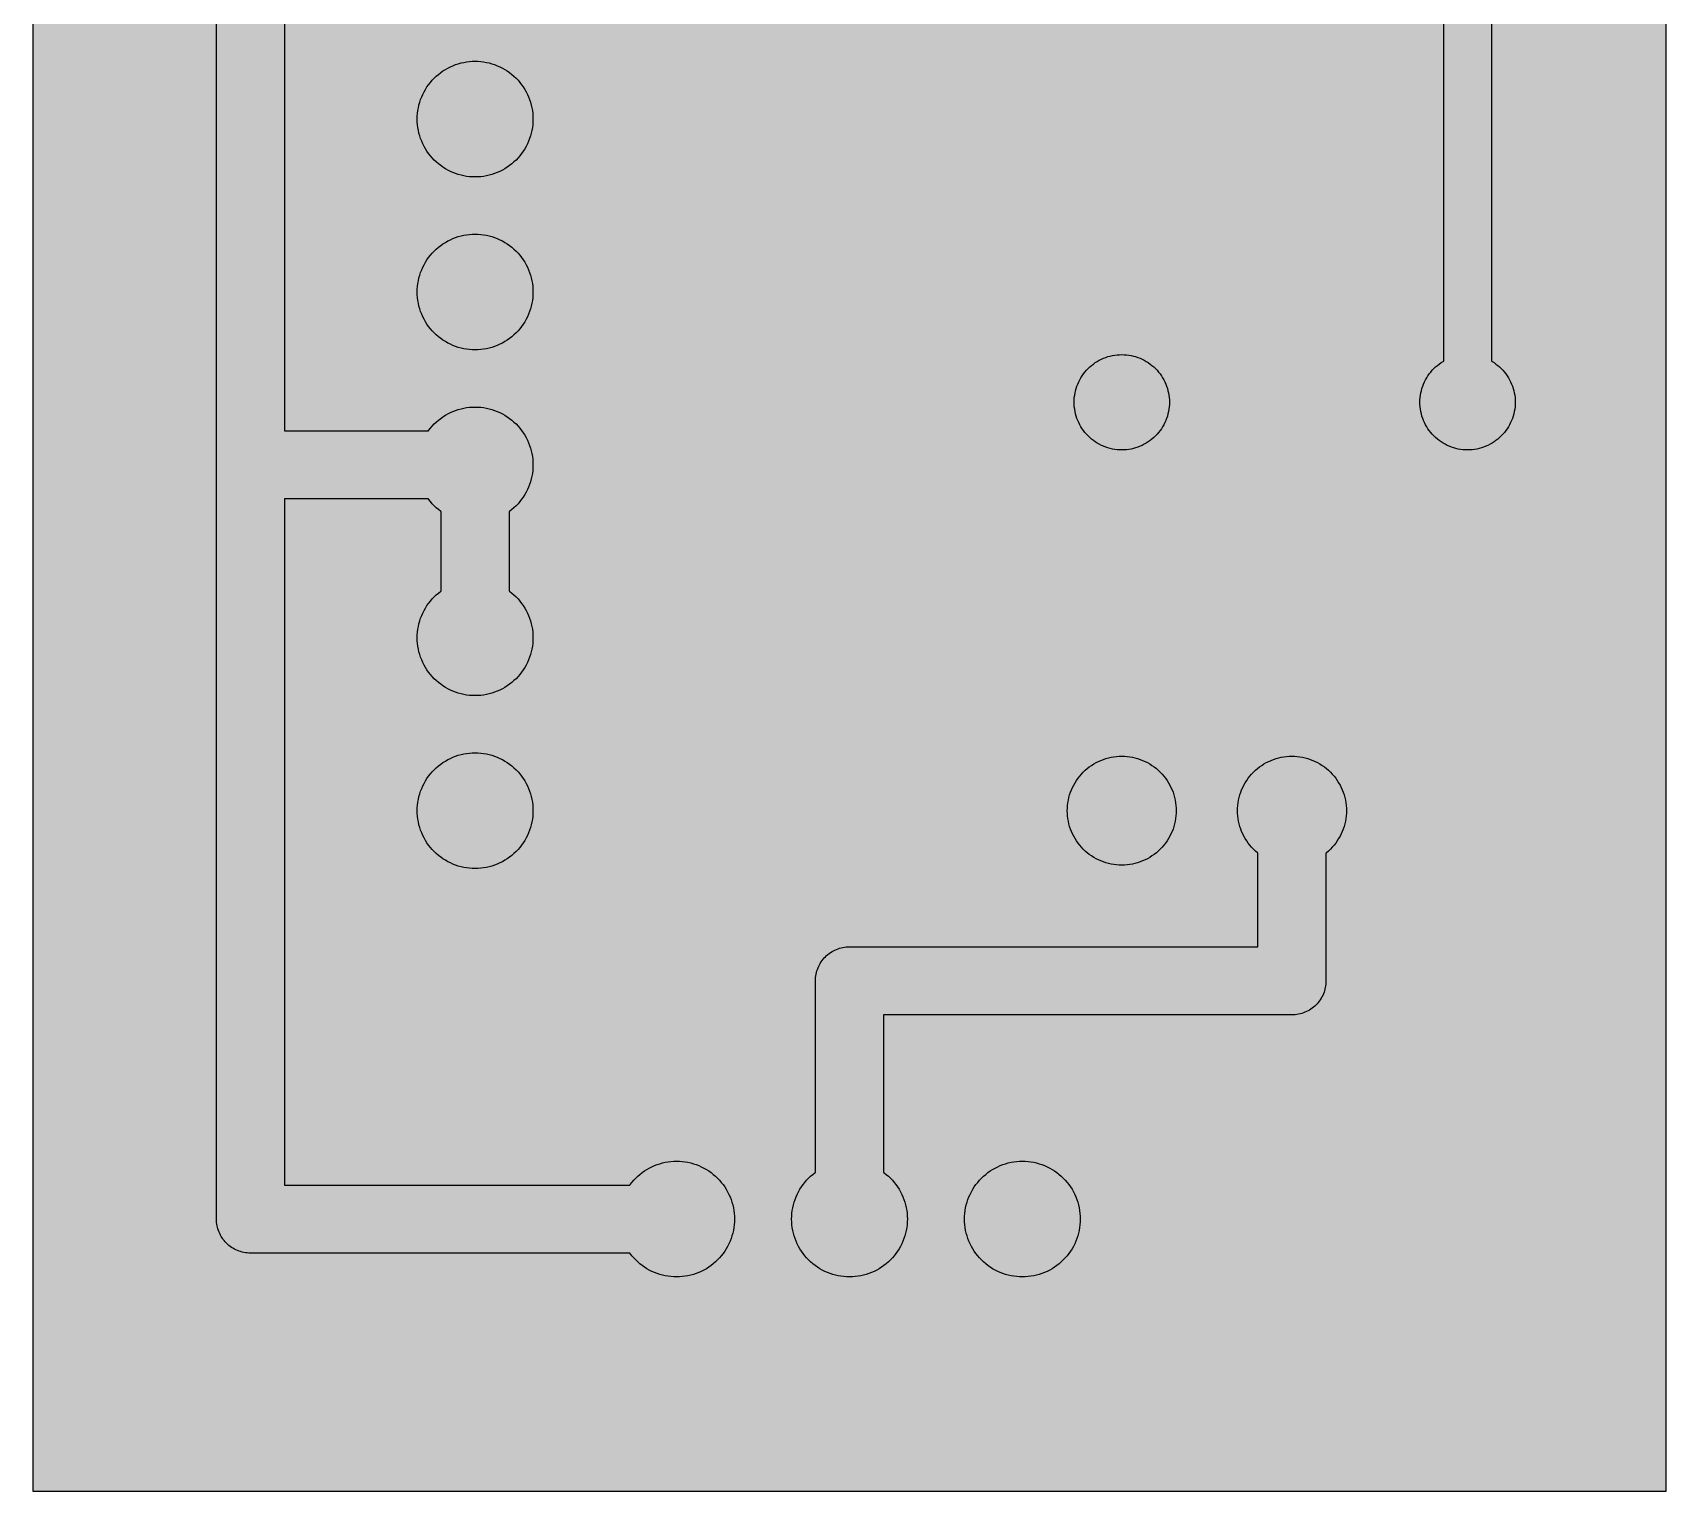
# Model space of a CAD drawing. Header units: millimetres. Extents: x 0 to 24, y 0 to 48.
# Drawn here: x 0 to 24, y 0 to 21.43 of the extents above; entities that cross this region are included whole.
import ezdxf

# ---------------------------------------------------------------- set-up
doc = ezdxf.new("R2010")
doc.units = ezdxf.units.MM
for name, color, linetype, true_color in [('BORDA_PLACA', 3, 'Continuous', 0x00ff00), ('COBRE_A_REMOVER_PRETO', 7, 'Continuous', 0x000000), ('TRILHAS_PRESERVADAS_BRANCO', 7, 'Continuous', 0xffffff)]:
    doc.layers.add(name, color=color, linetype=linetype, true_color=true_color)

msp = doc.modelspace()

# ---------------------------------------------------------------- hatches: boundary and pattern name
at = {"layer": 'COBRE_A_REMOVER_PRETO', "true_color": 0x000000}
h = msp.add_hatch(color=7, dxfattribs=at)
h.dxf.hatch_style = 1
h.paths.add_polyline_path([(0, 0), (0, 48), (24, 48), (24, 0), (0, 0)])
h.paths.add_polyline_path([(3.102, 3.51), (3.2, 3.5), (8.773, 3.5), (8.83, 3.429), (8.921, 3.343), (9.023, 3.271), (9.097, 3.232), (9.213, 3.187), (9.294, 3.166), (9.418, 3.151), (9.502, 3.151), (9.626, 3.166), (9.785, 3.215), (9.932, 3.293), (10.061, 3.399), (10.143, 3.494), (10.228, 3.637), (10.285, 3.793), (10.306, 3.917), (10.306, 4.083), (10.273, 4.247), (10.21, 4.401), (10.117, 4.539), (9.999, 4.657), (9.861, 4.75), (9.707, 4.813), (9.543, 4.846), (9.418, 4.849), (9.294, 4.834), (9.213, 4.813), (9.097, 4.768), (8.988, 4.707), (8.921, 4.657), (8.83, 4.571), (8.773, 4.5), (3.7, 4.5), (3.7, 14.58), (5.813, 14.58), (5.899, 14.479), (6, 14.393), (6, 13.227), (5.929, 13.17), (5.843, 13.079), (5.771, 12.977), (5.732, 12.903), (5.687, 12.787), (5.666, 12.706), (5.651, 12.582), (5.651, 12.498), (5.666, 12.374), (5.687, 12.293), (5.732, 12.177), (5.793, 12.068), (5.87, 11.969), (5.929, 11.91), (5.994, 11.857), (6.099, 11.79), (6.214, 11.74), (6.293, 11.715), (6.417, 11.694), (6.542, 11.691), (6.666, 11.706), (6.747, 11.727), (6.863, 11.772), (6.937, 11.811), (7.006, 11.857), (7.101, 11.939), (7.183, 12.034), (7.25, 12.139), (7.285, 12.215), (7.325, 12.333), (7.341, 12.415), (7.35, 12.54), (7.341, 12.665), (7.325, 12.747), (7.285, 12.865), (7.25, 12.941), (7.207, 13.012), (7.13, 13.111), (7, 13.227), (7, 14.393), (7.13, 14.509), (7.207, 14.608), (7.25, 14.679), (7.285, 14.755), (7.325, 14.873), (7.341, 14.955), (7.35, 15.08), (7.334, 15.246), (7.313, 15.327), (7.268, 15.443), (7.207, 15.552), (7.157, 15.619), (7.039, 15.737), (6.937, 15.809), (6.786, 15.88), (6.625, 15.921), (6.458, 15.929), (6.293, 15.905), (6.214, 15.88), (6.099, 15.83), (5.994, 15.763), (5.929, 15.71), (5.813, 15.58), (3.7, 15.58), (3.7, 39.793), (6.732, 42.825), (7.85, 42.825), (7.85, 44.775), (6.15, 44.775), (6.15, 43.657), (2.846, 40.354), (2.784, 40.278), (2.748, 40.214), (2.715, 40.121), (2.702, 40.049), (2.7, 4), (2.705, 3.927), (2.729, 3.832), (2.771, 3.743), (2.813, 3.683), (2.864, 3.63), (2.943, 3.571), (3.032, 3.529), (3.102, 3.51)], flags=0)
h.paths.add_polyline_path([(7.325, 9.793), (7.349, 9.958), (7.341, 10.125), (7.3, 10.286), (7.229, 10.437), (7.13, 10.571), (7.006, 10.683), (6.863, 10.768), (6.707, 10.825), (6.542, 10.849), (6.375, 10.841), (6.214, 10.8), (6.063, 10.729), (5.929, 10.63), (5.817, 10.506), (5.732, 10.363), (5.675, 10.207), (5.651, 10.042), (5.659, 9.875), (5.7, 9.714), (5.771, 9.563), (5.87, 9.429), (5.994, 9.317), (6.137, 9.232), (6.293, 9.175), (6.458, 9.151), (6.625, 9.159), (6.786, 9.2), (6.937, 9.271), (7.071, 9.37), (7.183, 9.494), (7.268, 9.637), (7.325, 9.793)], flags=0)
h.paths.add_polyline_path([(7.325, 17.413), (7.349, 17.578), (7.341, 17.745), (7.3, 17.906), (7.229, 18.057), (7.13, 18.191), (7.006, 18.303), (6.863, 18.388), (6.707, 18.445), (6.542, 18.469), (6.375, 18.461), (6.214, 18.42), (6.063, 18.349), (5.929, 18.25), (5.817, 18.126), (5.732, 17.983), (5.675, 17.827), (5.651, 17.662), (5.659, 17.495), (5.7, 17.334), (5.771, 17.183), (5.87, 17.049), (5.994, 16.937), (6.137, 16.852), (6.293, 16.795), (6.458, 16.771), (6.625, 16.779), (6.786, 16.82), (6.937, 16.891), (7.071, 16.99), (7.183, 17.114), (7.268, 17.257), (7.325, 17.413)], flags=0)
h.paths.add_polyline_path([(7.325, 19.953), (7.349, 20.118), (7.341, 20.285), (7.3, 20.446), (7.229, 20.597), (7.13, 20.731), (7.006, 20.843), (6.863, 20.928), (6.707, 20.985), (6.542, 21.009), (6.375, 21.001), (6.214, 20.96), (6.063, 20.889), (5.929, 20.79), (5.817, 20.666), (5.732, 20.523), (5.675, 20.367), (5.651, 20.202), (5.659, 20.035), (5.7, 19.874), (5.771, 19.723), (5.87, 19.589), (5.994, 19.477), (6.137, 19.392), (6.293, 19.335), (6.458, 19.311), (6.625, 19.319), (6.786, 19.36), (6.937, 19.431), (7.071, 19.53), (7.183, 19.654), (7.268, 19.797), (7.325, 19.953)], flags=0)
h.paths.add_polyline_path([(7.071, 22.07), (7.187, 22.2), (9.5, 22.2), (9.598, 22.21), (9.668, 22.229), (9.736, 22.259), (9.798, 22.298), (9.87, 22.364), (9.916, 22.422), (9.952, 22.486), (9.978, 22.555), (9.995, 22.627), (10, 22.7), (10, 42.825), (10.35, 42.825), (10.35, 44.775), (8.65, 44.775), (8.65, 42.825), (9, 42.825), (9, 23.2), (7.187, 23.2), (7.071, 23.33), (6.972, 23.407), (6.901, 23.45), (6.747, 23.513), (6.625, 23.541), (6.542, 23.549), (6.375, 23.541), (6.214, 23.5), (6.063, 23.429), (5.929, 23.33), (5.817, 23.206), (5.732, 23.063), (5.675, 22.907), (5.651, 22.742), (5.659, 22.575), (5.7, 22.414), (5.771, 22.263), (5.87, 22.129), (5.994, 22.017), (6.137, 21.932), (6.293, 21.875), (6.458, 21.851), (6.625, 21.859), (6.786, 21.9), (6.937, 21.971), (7.071, 22.07)], flags=0)
h.paths.add_polyline_path([(7.325, 25.033), (7.349, 25.198), (7.341, 25.365), (7.3, 25.526), (7.229, 25.677), (7.13, 25.811), (7.006, 25.923), (6.863, 26.008), (6.707, 26.065), (6.542, 26.089), (6.375, 26.081), (6.214, 26.04), (6.063, 25.969), (5.929, 25.87), (5.817, 25.746), (5.732, 25.603), (5.675, 25.447), (5.651, 25.282), (5.659, 25.115), (5.7, 24.954), (5.771, 24.803), (5.87, 24.669), (5.994, 24.557), (6.137, 24.472), (6.293, 24.415), (6.458, 24.391), (6.625, 24.399), (6.786, 24.44), (6.937, 24.511), (7.071, 24.61), (7.183, 24.734), (7.268, 24.877), (7.325, 25.033)], flags=0)
h.paths.add_polyline_path([(7.325, 27.573), (7.349, 27.738), (7.341, 27.905), (7.3, 28.066), (7.229, 28.217), (7.13, 28.351), (7.006, 28.463), (6.863, 28.548), (6.707, 28.605), (6.542, 28.629), (6.375, 28.621), (6.214, 28.58), (6.063, 28.509), (5.929, 28.41), (5.817, 28.286), (5.732, 28.143), (5.675, 27.987), (5.651, 27.822), (5.659, 27.655), (5.7, 27.494), (5.771, 27.343), (5.87, 27.209), (5.994, 27.097), (6.137, 27.012), (6.293, 26.955), (6.458, 26.931), (6.625, 26.939), (6.786, 26.98), (6.937, 27.051), (7.071, 27.15), (7.183, 27.274), (7.268, 27.417), (7.325, 27.573)], flags=0)
h.paths.add_polyline_path([(12.825, 3.793), (12.846, 3.917), (12.849, 4.042), (12.834, 4.166), (12.8, 4.286), (12.75, 4.401), (12.683, 4.506), (12.601, 4.601), (12.5, 4.687), (12.5, 7), (18.5, 7), (18.621, 7.015), (18.736, 7.059), (18.836, 7.13), (18.916, 7.222), (18.971, 7.332), (18.998, 7.451), (19, 9.376), (19.118, 9.492), (19.206, 9.623), (19.266, 9.768), (19.296, 9.922), (19.3, 10), (19.291, 10.117), (19.253, 10.27), (19.223, 10.342), (19.165, 10.444), (19.118, 10.508), (19.037, 10.593), (18.944, 10.665), (18.877, 10.706), (18.77, 10.753), (18.694, 10.776), (18.617, 10.791), (18.5, 10.8), (18.344, 10.785), (18.23, 10.753), (18.158, 10.723), (18.089, 10.686), (17.992, 10.618), (17.934, 10.566), (17.857, 10.477), (17.814, 10.411), (17.761, 10.306), (17.724, 10.194), (17.704, 10.078), (17.704, 9.922), (17.724, 9.806), (17.777, 9.658), (17.835, 9.556), (17.907, 9.463), (18, 9.376), (18, 8), (11.975, 7.999), (11.879, 7.985), (11.786, 7.952), (11.702, 7.902), (11.63, 7.836), (11.571, 7.757), (11.538, 7.691), (11.51, 7.598), (11.501, 7.525), (11.5, 4.687), (11.399, 4.601), (11.317, 4.506), (11.25, 4.401), (11.2, 4.286), (11.166, 4.166), (11.151, 4.042), (11.159, 3.875), (11.187, 3.753), (11.232, 3.637), (11.317, 3.494), (11.399, 3.399), (11.494, 3.317), (11.599, 3.25), (11.753, 3.187), (11.917, 3.154), (12.042, 3.151), (12.166, 3.166), (12.325, 3.215), (12.437, 3.271), (12.539, 3.343), (12.63, 3.429), (12.729, 3.563), (12.785, 3.675), (12.825, 3.793)], flags=0)
h.paths.add_polyline_path([(15.365, 3.793), (15.389, 3.958), (15.381, 4.125), (15.34, 4.286), (15.269, 4.437), (15.17, 4.571), (15.046, 4.683), (14.903, 4.768), (14.747, 4.825), (14.582, 4.849), (14.415, 4.841), (14.254, 4.8), (14.103, 4.729), (13.969, 4.63), (13.857, 4.506), (13.772, 4.363), (13.715, 4.207), (13.691, 4.042), (13.699, 3.875), (13.74, 3.714), (13.811, 3.563), (13.91, 3.429), (14.034, 3.317), (14.177, 3.232), (14.333, 3.175), (14.498, 3.151), (14.665, 3.159), (14.826, 3.2), (14.977, 3.271), (15.111, 3.37), (15.223, 3.494), (15.308, 3.637), (15.365, 3.793)], flags=0)
h.paths.add_polyline_path([(16.776, 9.806), (16.799, 9.961), (16.791, 10.117), (16.753, 10.27), (16.686, 10.411), (16.593, 10.537), (16.477, 10.643), (16.342, 10.723), (16.194, 10.776), (16.039, 10.799), (15.883, 10.791), (15.73, 10.753), (15.589, 10.686), (15.463, 10.593), (15.357, 10.477), (15.277, 10.342), (15.224, 10.194), (15.201, 10.039), (15.209, 9.883), (15.247, 9.73), (15.314, 9.589), (15.407, 9.463), (15.523, 9.357), (15.658, 9.277), (15.806, 9.224), (15.961, 9.201), (16.117, 9.209), (16.27, 9.247), (16.411, 9.314), (16.537, 9.407), (16.643, 9.523), (16.723, 9.658), (16.776, 9.806)], flags=0)
h.paths.add_polyline_path([(16.679, 15.83), (16.699, 15.966), (16.692, 16.103), (16.659, 16.236), (16.6, 16.36), (16.519, 16.47), (16.417, 16.562), (16.299, 16.633), (16.17, 16.679), (16.034, 16.699), (15.897, 16.692), (15.764, 16.659), (15.64, 16.6), (15.53, 16.519), (15.438, 16.417), (15.367, 16.299), (15.321, 16.17), (15.301, 16.034), (15.308, 15.897), (15.341, 15.764), (15.4, 15.64), (15.481, 15.53), (15.583, 15.438), (15.701, 15.367), (15.83, 15.321), (15.966, 15.301), (16.103, 15.308), (16.236, 15.341), (16.36, 15.4), (16.47, 15.481), (16.562, 15.583), (16.633, 15.701), (16.679, 15.83)], flags=0)
h.paths.add_polyline_path([(21.759, 15.83), (21.779, 15.966), (21.777, 16.069), (21.759, 16.17), (21.727, 16.268), (21.68, 16.36), (21.599, 16.47), (21.524, 16.541), (21.43, 16.606), (21.43, 24.92), (21.423, 24.988), (21.41, 25.038), (21.371, 25.114), (21.327, 25.167), (12.35, 34.145), (12.35, 42.825), (12.85, 42.825), (12.85, 44.775), (11.15, 44.775), (11.15, 42.825), (11.65, 42.825), (11.65, 34), (11.654, 33.949), (11.67, 33.882), (11.7, 33.82), (11.753, 33.753), (20.73, 24.775), (20.73, 16.606), (20.663, 16.562), (20.585, 16.495), (20.518, 16.417), (20.463, 16.33), (20.421, 16.236), (20.393, 16.137), (20.381, 16.034), (20.383, 15.931), (20.41, 15.797), (20.463, 15.67), (20.518, 15.583), (20.61, 15.481), (20.72, 15.4), (20.812, 15.353), (20.91, 15.321), (21.046, 15.301), (21.183, 15.308), (21.283, 15.33), (21.41, 15.383), (21.497, 15.438), (21.599, 15.53), (21.662, 15.611), (21.727, 15.732), (21.759, 15.83)], flags=0)
h.paths.add_polyline_path([(13.65, 44.775), (13.65, 42.825), (15.35, 42.825), (15.35, 44.775), (13.65, 44.775)], flags=0)
h.paths.add_polyline_path([(16.15, 44.775), (16.15, 42.825), (17.85, 42.825), (17.85, 44.775), (16.15, 44.775)], flags=0)
at = {"layer": 'TRILHAS_PRESERVADAS_BRANCO', "true_color": 0xffffff}
h = msp.add_hatch(color=7, dxfattribs=at)
h.dxf.hatch_style = 1
h.paths.add_polyline_path([(3.079, 3.515), (3.009, 3.538), (2.922, 3.584), (2.846, 3.646), (2.798, 3.702), (2.759, 3.764), (2.729, 3.832), (2.705, 3.927), (2.7, 4), (2.702, 40.049), (2.715, 40.121), (2.748, 40.214), (2.784, 40.278), (2.846, 40.354), (6.15, 43.657), (6.15, 44.775), (7.85, 44.775), (7.85, 42.825), (6.732, 42.825), (3.7, 39.793), (3.7, 15.58), (5.813, 15.58), (5.87, 15.651), (5.961, 15.737), (6.063, 15.809), (6.175, 15.865), (6.293, 15.905), (6.375, 15.921), (6.5, 15.93), (6.625, 15.921), (6.786, 15.88), (6.937, 15.809), (7.071, 15.71), (7.157, 15.619), (7.25, 15.481), (7.3, 15.366), (7.334, 15.246), (7.35, 15.08), (7.341, 14.955), (7.325, 14.873), (7.285, 14.755), (7.25, 14.679), (7.207, 14.608), (7.13, 14.509), (7, 14.393), (7, 13.227), (7.071, 13.17), (7.157, 13.079), (7.229, 12.977), (7.285, 12.865), (7.325, 12.747), (7.346, 12.623), (7.349, 12.498), (7.334, 12.374), (7.3, 12.254), (7.25, 12.139), (7.183, 12.034), (7.101, 11.939), (7.006, 11.857), (6.863, 11.772), (6.747, 11.727), (6.625, 11.699), (6.458, 11.691), (6.334, 11.706), (6.214, 11.74), (6.063, 11.811), (5.961, 11.883), (5.843, 12.001), (5.75, 12.139), (5.687, 12.293), (5.659, 12.415), (5.651, 12.582), (5.666, 12.706), (5.7, 12.826), (5.75, 12.941), (5.817, 13.046), (5.899, 13.141), (6, 13.227), (6, 14.393), (5.899, 14.479), (5.813, 14.58), (3.7, 14.58), (3.7, 4.5), (8.773, 4.5), (8.83, 4.571), (8.921, 4.657), (8.988, 4.707), (9.097, 4.768), (9.213, 4.813), (9.294, 4.834), (9.418, 4.849), (9.543, 4.846), (9.707, 4.813), (9.861, 4.75), (9.999, 4.657), (10.117, 4.539), (10.21, 4.401), (10.273, 4.247), (10.306, 4.083), (10.306, 3.917), (10.285, 3.793), (10.228, 3.637), (10.143, 3.494), (10.061, 3.399), (9.932, 3.293), (9.785, 3.215), (9.626, 3.166), (9.502, 3.151), (9.418, 3.151), (9.294, 3.166), (9.213, 3.187), (9.097, 3.232), (9.023, 3.271), (8.921, 3.343), (8.83, 3.429), (8.773, 3.5), (3.2, 3.5), (3.079, 3.515)])
h = msp.add_hatch(color=7, dxfattribs=at)
h.dxf.hatch_style = 1
h.paths.add_polyline_path([(21.75, 15.797), (21.697, 15.67), (21.642, 15.583), (21.55, 15.481), (21.469, 15.418), (21.379, 15.367), (21.25, 15.321), (21.114, 15.301), (21.011, 15.303), (20.91, 15.321), (20.781, 15.367), (20.663, 15.438), (20.585, 15.505), (20.518, 15.583), (20.447, 15.701), (20.41, 15.797), (20.383, 15.931), (20.381, 16.034), (20.393, 16.137), (20.421, 16.236), (20.463, 16.33), (20.518, 16.417), (20.585, 16.495), (20.663, 16.562), (20.73, 16.606), (20.73, 24.775), (11.753, 33.753), (11.7, 33.82), (11.67, 33.882), (11.654, 33.949), (11.65, 34), (11.65, 42.825), (11.15, 42.825), (11.15, 44.775), (12.85, 44.775), (12.85, 42.825), (12.35, 42.825), (12.35, 34.145), (21.327, 25.167), (21.371, 25.114), (21.41, 25.038), (21.423, 24.988), (21.43, 24.92), (21.43, 16.606), (21.524, 16.541), (21.599, 16.47), (21.68, 16.36), (21.727, 16.268), (21.759, 16.17), (21.779, 16.034), (21.777, 15.931), (21.75, 15.797)])
h = msp.add_hatch(color=7, dxfattribs=at)
h.dxf.hatch_style = 1
h.paths.add_polyline_path([(7.313, 19.913), (7.25, 19.759), (7.157, 19.621), (7.039, 19.503), (6.901, 19.41), (6.747, 19.347), (6.583, 19.314), (6.417, 19.314), (6.253, 19.347), (6.099, 19.41), (5.961, 19.503), (5.843, 19.621), (5.75, 19.759), (5.687, 19.913), (5.654, 20.077), (5.654, 20.243), (5.687, 20.407), (5.75, 20.561), (5.843, 20.699), (5.961, 20.817), (6.099, 20.91), (6.253, 20.973), (6.417, 21.006), (6.583, 21.006), (6.747, 20.973), (6.901, 20.91), (7.039, 20.817), (7.157, 20.699), (7.25, 20.561), (7.313, 20.407), (7.346, 20.243), (7.346, 20.077), (7.313, 19.913)])
h = msp.add_hatch(color=7, dxfattribs=at)
h.dxf.hatch_style = 1
h.paths.add_polyline_path([(7.313, 17.373), (7.25, 17.219), (7.157, 17.081), (7.039, 16.963), (6.901, 16.87), (6.747, 16.807), (6.583, 16.774), (6.417, 16.774), (6.253, 16.807), (6.099, 16.87), (5.961, 16.963), (5.843, 17.081), (5.75, 17.219), (5.687, 17.373), (5.654, 17.537), (5.654, 17.703), (5.687, 17.867), (5.75, 18.021), (5.843, 18.159), (5.961, 18.277), (6.099, 18.37), (6.253, 18.433), (6.417, 18.466), (6.583, 18.466), (6.747, 18.433), (6.901, 18.37), (7.039, 18.277), (7.157, 18.159), (7.25, 18.021), (7.313, 17.867), (7.346, 17.703), (7.346, 17.537), (7.313, 17.373)])
h = msp.add_hatch(color=7, dxfattribs=at)
h.dxf.hatch_style = 1
h.paths.add_polyline_path([(16.67, 15.797), (16.617, 15.67), (16.541, 15.556), (16.444, 15.459), (16.33, 15.383), (16.203, 15.33), (16.069, 15.303), (15.931, 15.303), (15.797, 15.33), (15.67, 15.383), (15.556, 15.459), (15.459, 15.556), (15.383, 15.67), (15.33, 15.797), (15.303, 15.931), (15.303, 16.069), (15.33, 16.203), (15.383, 16.33), (15.459, 16.444), (15.556, 16.541), (15.67, 16.617), (15.797, 16.67), (15.931, 16.697), (16.069, 16.697), (16.203, 16.67), (16.33, 16.617), (16.444, 16.541), (16.541, 16.444), (16.617, 16.33), (16.67, 16.203), (16.697, 16.069), (16.697, 15.931), (16.67, 15.797)])
h = msp.add_hatch(color=7, dxfattribs=at)
h.dxf.hatch_style = 1
h.paths.add_polyline_path([(7.313, 9.753), (7.25, 9.599), (7.157, 9.461), (7.039, 9.343), (6.901, 9.25), (6.747, 9.187), (6.583, 9.154), (6.417, 9.154), (6.253, 9.187), (6.099, 9.25), (5.961, 9.343), (5.843, 9.461), (5.75, 9.599), (5.687, 9.753), (5.654, 9.917), (5.654, 10.083), (5.687, 10.247), (5.75, 10.401), (5.843, 10.539), (5.961, 10.657), (6.099, 10.75), (6.253, 10.813), (6.417, 10.846), (6.583, 10.846), (6.747, 10.813), (6.901, 10.75), (7.039, 10.657), (7.157, 10.539), (7.25, 10.401), (7.313, 10.247), (7.346, 10.083), (7.346, 9.917), (7.313, 9.753)])
h = msp.add_hatch(color=7, dxfattribs=at)
h.dxf.hatch_style = 1
h.paths.add_polyline_path([(12.813, 3.753), (12.768, 3.637), (12.683, 3.494), (12.601, 3.399), (12.506, 3.317), (12.363, 3.232), (12.247, 3.187), (12.125, 3.159), (12, 3.15), (11.875, 3.159), (11.753, 3.187), (11.599, 3.25), (11.494, 3.317), (11.399, 3.399), (11.317, 3.494), (11.232, 3.637), (11.187, 3.753), (11.159, 3.875), (11.151, 4.042), (11.166, 4.166), (11.2, 4.286), (11.25, 4.401), (11.317, 4.506), (11.399, 4.601), (11.5, 4.687), (11.501, 7.525), (11.51, 7.598), (11.538, 7.691), (11.571, 7.757), (11.63, 7.836), (11.702, 7.902), (11.786, 7.952), (11.879, 7.985), (11.975, 7.999), (18, 8), (18, 9.376), (17.907, 9.463), (17.835, 9.556), (17.777, 9.658), (17.724, 9.806), (17.704, 9.922), (17.704, 10.078), (17.724, 10.194), (17.761, 10.306), (17.814, 10.411), (17.857, 10.477), (17.934, 10.566), (17.992, 10.618), (18.089, 10.686), (18.158, 10.723), (18.23, 10.753), (18.344, 10.785), (18.5, 10.8), (18.617, 10.791), (18.694, 10.776), (18.77, 10.753), (18.877, 10.706), (18.944, 10.665), (19.037, 10.593), (19.118, 10.508), (19.165, 10.444), (19.223, 10.342), (19.253, 10.27), (19.291, 10.117), (19.3, 10), (19.296, 9.922), (19.266, 9.768), (19.206, 9.623), (19.118, 9.492), (19, 9.376), (18.998, 7.451), (18.971, 7.332), (18.916, 7.222), (18.836, 7.13), (18.736, 7.059), (18.621, 7.015), (18.5, 7), (12.5, 7), (12.5, 4.687), (12.601, 4.601), (12.683, 4.506), (12.75, 4.401), (12.8, 4.286), (12.834, 4.166), (12.849, 4.042), (12.841, 3.875), (12.813, 3.753)])
h = msp.add_hatch(color=7, dxfattribs=at)
h.dxf.hatch_style = 1
h.paths.add_polyline_path([(16.766, 9.768), (16.706, 9.623), (16.618, 9.492), (16.508, 9.382), (16.377, 9.294), (16.232, 9.234), (16.078, 9.204), (15.922, 9.204), (15.768, 9.234), (15.623, 9.294), (15.492, 9.382), (15.382, 9.492), (15.294, 9.623), (15.234, 9.768), (15.204, 9.922), (15.204, 10.078), (15.234, 10.232), (15.294, 10.377), (15.382, 10.508), (15.492, 10.618), (15.623, 10.706), (15.768, 10.766), (15.922, 10.796), (16.078, 10.796), (16.232, 10.766), (16.377, 10.706), (16.508, 10.618), (16.618, 10.508), (16.706, 10.377), (16.766, 10.232), (16.796, 10.078), (16.796, 9.922), (16.766, 9.768)])
h = msp.add_hatch(color=7, dxfattribs=at)
h.dxf.hatch_style = 1
h.paths.add_polyline_path([(15.353, 3.753), (15.29, 3.599), (15.197, 3.461), (15.079, 3.343), (14.941, 3.25), (14.787, 3.187), (14.623, 3.154), (14.457, 3.154), (14.293, 3.187), (14.139, 3.25), (14.001, 3.343), (13.883, 3.461), (13.79, 3.599), (13.727, 3.753), (13.694, 3.917), (13.694, 4.083), (13.727, 4.247), (13.79, 4.401), (13.883, 4.539), (14.001, 4.657), (14.139, 4.75), (14.293, 4.813), (14.457, 4.846), (14.623, 4.846), (14.787, 4.813), (14.941, 4.75), (15.079, 4.657), (15.197, 4.539), (15.29, 4.401), (15.353, 4.247), (15.386, 4.083), (15.386, 3.917), (15.353, 3.753)])

# ---------------------------------------------------------------- linework, layer by layer
at = {"layer": 'BORDA_PLACA'}
msp.add_lwpolyline([(0, 0), (24, 0), (24, 48), (0, 48)], close=True, dxfattribs=at)
at = {"layer": 'TRILHAS_PRESERVADAS_BRANCO', "true_color": 0xffffff}
for points in [[(3.7, 39.793), (3.7, 15.58), (5.813, 15.58), (5.817, 15.586), (5.843, 15.619), (5.87, 15.651), (5.899, 15.681), (5.929, 15.71), (5.961, 15.737), (5.994, 15.763), (6.028, 15.787), (6.063, 15.809), (6.099, 15.83), (6.137, 15.848), (6.175, 15.865), (6.214, 15.88), (6.253, 15.893), (6.293, 15.905), (6.334, 15.914), (6.375, 15.921), (6.417, 15.926), (6.458, 15.929), (6.5, 15.93), (6.542, 15.929), (6.583, 15.926), (6.625, 15.921), (6.666, 15.914), (6.707, 15.905), (6.747, 15.893), (6.786, 15.88), (6.825, 15.865), (6.863, 15.848), (6.901, 15.83), (6.937, 15.809), (6.972, 15.787), (7.006, 15.763), (7.039, 15.737), (7.071, 15.71), (7.101, 15.681), (7.13, 15.651), (7.157, 15.619), (7.183, 15.586), (7.207, 15.552), (7.229, 15.517), (7.25, 15.481), (7.268, 15.443), (7.285, 15.405), (7.3, 15.366), (7.313, 15.327), (7.325, 15.287), (7.334, 15.246), (7.341, 15.205), (7.346, 15.163), (7.349, 15.122), (7.35, 15.08), (7.349, 15.038), (7.346, 14.997), (7.341, 14.955), (7.334, 14.914), (7.325, 14.873), (7.313, 14.833), (7.3, 14.794), (7.285, 14.755), (7.268, 14.717), (7.25, 14.679), (7.229, 14.643), (7.207, 14.608), (7.183, 14.574), (7.157, 14.541), (7.13, 14.509), (7.101, 14.479), (7.071, 14.45), (7.039, 14.423), (7.006, 14.397), (7, 14.393), (7, 13.227), (7.006, 13.223), (7.039, 13.197), (7.071, 13.17), (7.101, 13.141), (7.13, 13.111), (7.157, 13.079), (7.183, 13.046), (7.207, 13.012), (7.229, 12.977), (7.25, 12.941), (7.268, 12.903), (7.285, 12.865), (7.3, 12.826), (7.313, 12.787), (7.325, 12.747), (7.334, 12.706), (7.341, 12.665), (7.346, 12.623), (7.349, 12.582), (7.35, 12.54), (7.349, 12.498), (7.346, 12.457), (7.341, 12.415), (7.334, 12.374), (7.325, 12.333), (7.313, 12.293), (7.3, 12.254), (7.285, 12.215), (7.268, 12.177), (7.25, 12.139), (7.229, 12.103), (7.207, 12.068), (7.183, 12.034), (7.157, 12.001), (7.13, 11.969), (7.101, 11.939), (7.071, 11.91), (7.039, 11.883), (7.006, 11.857), (6.972, 11.833), (6.937, 11.811), (6.901, 11.79), (6.863, 11.772), (6.825, 11.755), (6.786, 11.74), (6.747, 11.727), (6.707, 11.715), (6.666, 11.706), (6.625, 11.699), (6.583, 11.694), (6.542, 11.691), (6.5, 11.69), (6.458, 11.691), (6.417, 11.694), (6.375, 11.699), (6.334, 11.706), (6.293, 11.715), (6.253, 11.727), (6.214, 11.74), (6.175, 11.755), (6.137, 11.772), (6.099, 11.79), (6.063, 11.811), (6.028, 11.833), (5.994, 11.857), (5.961, 11.883), (5.929, 11.91), (5.899, 11.939), (5.87, 11.969), (5.843, 12.001), (5.817, 12.034), (5.793, 12.068), (5.771, 12.103), (5.75, 12.139), (5.732, 12.177), (5.715, 12.215), (5.7, 12.254), (5.687, 12.293), (5.675, 12.333), (5.666, 12.374), (5.659, 12.415), (5.654, 12.457), (5.651, 12.498), (5.65, 12.54), (5.651, 12.582), (5.654, 12.623), (5.659, 12.665), (5.666, 12.706), (5.675, 12.747), (5.687, 12.787), (5.7, 12.826), (5.715, 12.865), (5.732, 12.903), (5.75, 12.941), (5.771, 12.977), (5.793, 13.012), (5.817, 13.046), (5.843, 13.079), (5.87, 13.111), (5.899, 13.141), (5.929, 13.17), (5.961, 13.197), (5.994, 13.223), (6, 13.227), (6, 14.393), (5.994, 14.397), (5.961, 14.423), (5.929, 14.45), (5.899, 14.479), (5.87, 14.509), (5.843, 14.541), (5.817, 14.574), (5.813, 14.58), (3.7, 14.58), (3.7, 4.5), (8.773, 4.5), (8.777, 4.506), (8.803, 4.539), (8.83, 4.571), (8.859, 4.601), (8.889, 4.63), (8.921, 4.657), (8.954, 4.683), (8.988, 4.707), (9.023, 4.729), (9.059, 4.75), (9.097, 4.768), (9.135, 4.785), (9.174, 4.8), (9.213, 4.813), (9.253, 4.825), (9.294, 4.834), (9.335, 4.841), (9.377, 4.846), (9.418, 4.849), (9.46, 4.85), (9.502, 4.849), (9.543, 4.846), (9.585, 4.841), (9.626, 4.834), (9.667, 4.825), (9.707, 4.813), (9.746, 4.8), (9.785, 4.785), (9.823, 4.768), (9.861, 4.75), (9.897, 4.729), (9.932, 4.707), (9.966, 4.683), (9.999, 4.657), (10.031, 4.63), (10.061, 4.601), (10.09, 4.571), (10.117, 4.539), (10.143, 4.506), (10.167, 4.472), (10.189, 4.437), (10.21, 4.401), (10.228, 4.363), (10.245, 4.325), (10.26, 4.286), (10.273, 4.247), (10.285, 4.207), (10.294, 4.166), (10.301, 4.125), (10.306, 4.083), (10.309, 4.042), (10.31, 4), (10.309, 3.958), (10.306, 3.917), (10.301, 3.875), (10.294, 3.834), (10.285, 3.793), (10.273, 3.753), (10.26, 3.714), (10.245, 3.675), (10.228, 3.637), (10.21, 3.599), (10.189, 3.563), (10.167, 3.528), (10.143, 3.494), (10.117, 3.461), (10.09, 3.429), (10.061, 3.399), (10.031, 3.37), (9.999, 3.343), (9.966, 3.317), (9.932, 3.293), (9.897, 3.271), (9.861, 3.25), (9.823, 3.232), (9.785, 3.215), (9.746, 3.2), (9.707, 3.187), (9.667, 3.175), (9.626, 3.166), (9.585, 3.159), (9.543, 3.154), (9.502, 3.151), (9.46, 3.15), (9.418, 3.151), (9.377, 3.154), (9.335, 3.159), (9.294, 3.166), (9.253, 3.175), (9.213, 3.187), (9.174, 3.2), (9.135, 3.215), (9.097, 3.232), (9.059, 3.25), (9.023, 3.271), (8.988, 3.293), (8.954, 3.317), (8.921, 3.343), (8.889, 3.37), (8.859, 3.399), (8.83, 3.429), (8.803, 3.461), (8.777, 3.494), (8.773, 3.5), (3.2, 3.5), (3.175, 3.501), (3.151, 3.502), (3.127, 3.505), (3.102, 3.51), (3.079, 3.515), (3.079, 3.515), (3.055, 3.522), (3.032, 3.529), (3.009, 3.538), (2.986, 3.548), (2.964, 3.559), (2.943, 3.571), (2.922, 3.584), (2.902, 3.598), (2.883, 3.613), (2.864, 3.63), (2.846, 3.646), (2.83, 3.664), (2.813, 3.683), (2.798, 3.702), (2.793, 3.71), (2.784, 3.722), (2.771, 3.743), (2.759, 3.764), (2.748, 3.786), (2.738, 3.809), (2.729, 3.832), (2.722, 3.855), (2.715, 3.879), (2.71, 3.902), (2.705, 3.927), (2.702, 3.951), (2.701, 3.975), (2.7, 4), (2.7, 15.08), (2.7, 40)], [(21.43, 24.92), (21.43, 16.606), (21.44, 16.6), (21.469, 16.582), (21.497, 16.562), (21.524, 16.541), (21.55, 16.519), (21.575, 16.495), (21.599, 16.47), (21.621, 16.444), (21.642, 16.417), (21.662, 16.389), (21.68, 16.36), (21.697, 16.33), (21.713, 16.299), (21.727, 16.268), (21.739, 16.236), (21.75, 16.203), (21.759, 16.17), (21.767, 16.137), (21.772, 16.103), (21.777, 16.069), (21.779, 16.034), (21.78, 16), (21.779, 15.966), (21.777, 15.931), (21.772, 15.897), (21.767, 15.863), (21.759, 15.83), (21.75, 15.797), (21.75, 15.797), (21.739, 15.764), (21.727, 15.732), (21.713, 15.701), (21.697, 15.67), (21.68, 15.64), (21.662, 15.611), (21.642, 15.583), (21.621, 15.556), (21.599, 15.53), (21.575, 15.505), (21.55, 15.481), (21.524, 15.459), (21.497, 15.438), (21.469, 15.418), (21.44, 15.4), (21.41, 15.383), (21.379, 15.367), (21.348, 15.353), (21.316, 15.341), (21.283, 15.33), (21.25, 15.321), (21.217, 15.313), (21.183, 15.308), (21.149, 15.303), (21.114, 15.301), (21.08, 15.3), (21.046, 15.301), (21.011, 15.303), (20.977, 15.308), (20.943, 15.313), (20.91, 15.321), (20.877, 15.33), (20.844, 15.341), (20.812, 15.353), (20.781, 15.367), (20.75, 15.383), (20.72, 15.4), (20.691, 15.418), (20.663, 15.438), (20.636, 15.459), (20.61, 15.481), (20.585, 15.505), (20.561, 15.53), (20.539, 15.556), (20.518, 15.583), (20.498, 15.611), (20.48, 15.64), (20.463, 15.67), (20.447, 15.701), (20.433, 15.732), (20.421, 15.764), (20.41, 15.797), (20.401, 15.83), (20.393, 15.863), (20.388, 15.897), (20.383, 15.931), (20.381, 15.966), (20.38, 16), (20.381, 16.034), (20.383, 16.069), (20.388, 16.103), (20.393, 16.137), (20.401, 16.17), (20.41, 16.203), (20.421, 16.236), (20.433, 16.268), (20.447, 16.299), (20.463, 16.33), (20.48, 16.36), (20.498, 16.389), (20.518, 16.417), (20.539, 16.444), (20.561, 16.47), (20.585, 16.495), (20.61, 16.519), (20.636, 16.541), (20.663, 16.562), (20.691, 16.582), (20.72, 16.6), (20.73, 16.606), (20.73, 24.775)]]:
    msp.add_lwpolyline(points, dxfattribs=at)
for points in [[(7.313, 19.913), (7.3, 19.874), (7.285, 19.835), (7.268, 19.797), (7.25, 19.759), (7.229, 19.723), (7.207, 19.688), (7.183, 19.654), (7.157, 19.621), (7.13, 19.589), (7.101, 19.559), (7.071, 19.53), (7.039, 19.503), (7.006, 19.477), (6.972, 19.453), (6.937, 19.431), (6.901, 19.41), (6.863, 19.392), (6.825, 19.375), (6.786, 19.36), (6.747, 19.347), (6.707, 19.335), (6.666, 19.326), (6.625, 19.319), (6.583, 19.314), (6.542, 19.311), (6.5, 19.31), (6.458, 19.311), (6.417, 19.314), (6.375, 19.319), (6.334, 19.326), (6.293, 19.335), (6.253, 19.347), (6.214, 19.36), (6.175, 19.375), (6.137, 19.392), (6.099, 19.41), (6.063, 19.431), (6.028, 19.453), (5.994, 19.477), (5.961, 19.503), (5.929, 19.53), (5.899, 19.559), (5.87, 19.589), (5.843, 19.621), (5.817, 19.654), (5.793, 19.688), (5.771, 19.723), (5.75, 19.759), (5.732, 19.797), (5.715, 19.835), (5.7, 19.874), (5.687, 19.913), (5.675, 19.953), (5.666, 19.994), (5.659, 20.035), (5.654, 20.077), (5.651, 20.118), (5.65, 20.16), (5.651, 20.202), (5.654, 20.243), (5.659, 20.285), (5.666, 20.326), (5.675, 20.367), (5.687, 20.407), (5.7, 20.446), (5.715, 20.485), (5.732, 20.523), (5.75, 20.561), (5.771, 20.597), (5.793, 20.632), (5.817, 20.666), (5.843, 20.699), (5.87, 20.731), (5.899, 20.761), (5.929, 20.79), (5.961, 20.817), (5.994, 20.843), (6.028, 20.867), (6.063, 20.889), (6.099, 20.91), (6.137, 20.928), (6.175, 20.945), (6.214, 20.96), (6.253, 20.973), (6.293, 20.985), (6.334, 20.994), (6.375, 21.001), (6.417, 21.006), (6.458, 21.009), (6.5, 21.01), (6.542, 21.009), (6.583, 21.006), (6.625, 21.001), (6.666, 20.994), (6.707, 20.985), (6.747, 20.973), (6.786, 20.96), (6.825, 20.945), (6.863, 20.928), (6.901, 20.91), (6.937, 20.889), (6.972, 20.867), (7.006, 20.843), (7.039, 20.817), (7.071, 20.79), (7.101, 20.761), (7.13, 20.731), (7.157, 20.699), (7.183, 20.666), (7.207, 20.632), (7.229, 20.597), (7.25, 20.561), (7.268, 20.523), (7.285, 20.485), (7.3, 20.446), (7.313, 20.407), (7.325, 20.367), (7.334, 20.326), (7.341, 20.285), (7.346, 20.243), (7.349, 20.202), (7.35, 20.16), (7.349, 20.118), (7.346, 20.077), (7.341, 20.035), (7.334, 19.994), (7.325, 19.953), (7.313, 19.913)], [(7.313, 17.373), (7.3, 17.334), (7.285, 17.295), (7.268, 17.257), (7.25, 17.219), (7.229, 17.183), (7.207, 17.148), (7.183, 17.114), (7.157, 17.081), (7.13, 17.049), (7.101, 17.019), (7.071, 16.99), (7.039, 16.963), (7.006, 16.937), (6.972, 16.913), (6.937, 16.891), (6.901, 16.87), (6.863, 16.852), (6.825, 16.835), (6.786, 16.82), (6.747, 16.807), (6.707, 16.795), (6.666, 16.786), (6.625, 16.779), (6.583, 16.774), (6.542, 16.771), (6.5, 16.77), (6.458, 16.771), (6.417, 16.774), (6.375, 16.779), (6.334, 16.786), (6.293, 16.795), (6.253, 16.807), (6.214, 16.82), (6.175, 16.835), (6.137, 16.852), (6.099, 16.87), (6.063, 16.891), (6.028, 16.913), (5.994, 16.937), (5.961, 16.963), (5.929, 16.99), (5.899, 17.019), (5.87, 17.049), (5.843, 17.081), (5.817, 17.114), (5.793, 17.148), (5.771, 17.183), (5.75, 17.219), (5.732, 17.257), (5.715, 17.295), (5.7, 17.334), (5.687, 17.373), (5.675, 17.413), (5.666, 17.454), (5.659, 17.495), (5.654, 17.537), (5.651, 17.578), (5.65, 17.62), (5.651, 17.662), (5.654, 17.703), (5.659, 17.745), (5.666, 17.786), (5.675, 17.827), (5.687, 17.867), (5.7, 17.906), (5.715, 17.945), (5.732, 17.983), (5.75, 18.021), (5.771, 18.057), (5.793, 18.092), (5.817, 18.126), (5.843, 18.159), (5.87, 18.191), (5.899, 18.221), (5.929, 18.25), (5.961, 18.277), (5.994, 18.303), (6.028, 18.327), (6.063, 18.349), (6.099, 18.37), (6.137, 18.388), (6.175, 18.405), (6.214, 18.42), (6.253, 18.433), (6.293, 18.445), (6.334, 18.454), (6.375, 18.461), (6.417, 18.466), (6.458, 18.469), (6.5, 18.47), (6.542, 18.469), (6.583, 18.466), (6.625, 18.461), (6.666, 18.454), (6.707, 18.445), (6.747, 18.433), (6.786, 18.42), (6.825, 18.405), (6.863, 18.388), (6.901, 18.37), (6.937, 18.349), (6.972, 18.327), (7.006, 18.303), (7.039, 18.277), (7.071, 18.25), (7.101, 18.221), (7.13, 18.191), (7.157, 18.159), (7.183, 18.126), (7.207, 18.092), (7.229, 18.057), (7.25, 18.021), (7.268, 17.983), (7.285, 17.945), (7.3, 17.906), (7.313, 17.867), (7.325, 17.827), (7.334, 17.786), (7.341, 17.745), (7.346, 17.703), (7.349, 17.662), (7.35, 17.62), (7.349, 17.578), (7.346, 17.537), (7.341, 17.495), (7.334, 17.454), (7.325, 17.413), (7.313, 17.373)], [(16.67, 15.797), (16.659, 15.764), (16.647, 15.732), (16.633, 15.701), (16.617, 15.67), (16.6, 15.64), (16.582, 15.611), (16.562, 15.583), (16.541, 15.556), (16.519, 15.53), (16.495, 15.505), (16.47, 15.481), (16.444, 15.459), (16.417, 15.438), (16.389, 15.418), (16.36, 15.4), (16.33, 15.383), (16.299, 15.367), (16.268, 15.353), (16.236, 15.341), (16.203, 15.33), (16.17, 15.321), (16.137, 15.313), (16.103, 15.308), (16.069, 15.303), (16.034, 15.301), (16, 15.3), (15.966, 15.301), (15.931, 15.303), (15.897, 15.308), (15.863, 15.313), (15.83, 15.321), (15.797, 15.33), (15.764, 15.341), (15.732, 15.353), (15.701, 15.367), (15.67, 15.383), (15.64, 15.4), (15.611, 15.418), (15.583, 15.438), (15.556, 15.459), (15.53, 15.481), (15.505, 15.505), (15.481, 15.53), (15.459, 15.556), (15.438, 15.583), (15.418, 15.611), (15.4, 15.64), (15.383, 15.67), (15.367, 15.701), (15.353, 15.732), (15.341, 15.764), (15.33, 15.797), (15.321, 15.83), (15.313, 15.863), (15.308, 15.897), (15.303, 15.931), (15.301, 15.966), (15.3, 16), (15.301, 16.034), (15.303, 16.069), (15.308, 16.103), (15.313, 16.137), (15.321, 16.17), (15.33, 16.203), (15.341, 16.236), (15.353, 16.268), (15.367, 16.299), (15.383, 16.33), (15.4, 16.36), (15.418, 16.389), (15.438, 16.417), (15.459, 16.444), (15.481, 16.47), (15.505, 16.495), (15.53, 16.519), (15.556, 16.541), (15.583, 16.562), (15.611, 16.582), (15.64, 16.6), (15.67, 16.617), (15.701, 16.633), (15.732, 16.647), (15.764, 16.659), (15.797, 16.67), (15.83, 16.679), (15.863, 16.687), (15.897, 16.692), (15.931, 16.697), (15.966, 16.699), (16, 16.7), (16.034, 16.699), (16.069, 16.697), (16.103, 16.692), (16.137, 16.687), (16.17, 16.679), (16.203, 16.67), (16.236, 16.659), (16.268, 16.647), (16.299, 16.633), (16.33, 16.617), (16.36, 16.6), (16.389, 16.582), (16.417, 16.562), (16.444, 16.541), (16.47, 16.519), (16.495, 16.495), (16.519, 16.47), (16.541, 16.444), (16.562, 16.417), (16.582, 16.389), (16.6, 16.36), (16.617, 16.33), (16.633, 16.299), (16.647, 16.268), (16.659, 16.236), (16.67, 16.203), (16.679, 16.17), (16.687, 16.137), (16.692, 16.103), (16.697, 16.069), (16.699, 16.034), (16.7, 16), (16.699, 15.966), (16.697, 15.931), (16.692, 15.897), (16.687, 15.863), (16.679, 15.83), (16.67, 15.797)], [(7.313, 9.753), (7.3, 9.714), (7.285, 9.675), (7.268, 9.637), (7.25, 9.599), (7.229, 9.563), (7.207, 9.528), (7.183, 9.494), (7.157, 9.461), (7.13, 9.429), (7.101, 9.399), (7.071, 9.37), (7.039, 9.343), (7.006, 9.317), (6.972, 9.293), (6.937, 9.271), (6.901, 9.25), (6.863, 9.232), (6.825, 9.215), (6.786, 9.2), (6.747, 9.187), (6.707, 9.175), (6.666, 9.166), (6.625, 9.159), (6.583, 9.154), (6.542, 9.151), (6.5, 9.15), (6.458, 9.151), (6.417, 9.154), (6.375, 9.159), (6.334, 9.166), (6.293, 9.175), (6.253, 9.187), (6.214, 9.2), (6.175, 9.215), (6.137, 9.232), (6.099, 9.25), (6.063, 9.271), (6.028, 9.293), (5.994, 9.317), (5.961, 9.343), (5.929, 9.37), (5.899, 9.399), (5.87, 9.429), (5.843, 9.461), (5.817, 9.494), (5.793, 9.528), (5.771, 9.563), (5.75, 9.599), (5.732, 9.637), (5.715, 9.675), (5.7, 9.714), (5.687, 9.753), (5.675, 9.793), (5.666, 9.834), (5.659, 9.875), (5.654, 9.917), (5.651, 9.958), (5.65, 10), (5.651, 10.042), (5.654, 10.083), (5.659, 10.125), (5.666, 10.166), (5.675, 10.207), (5.687, 10.247), (5.7, 10.286), (5.715, 10.325), (5.732, 10.363), (5.75, 10.401), (5.771, 10.437), (5.793, 10.472), (5.817, 10.506), (5.843, 10.539), (5.87, 10.571), (5.899, 10.601), (5.929, 10.63), (5.961, 10.657), (5.994, 10.683), (6.028, 10.707), (6.063, 10.729), (6.099, 10.75), (6.137, 10.768), (6.175, 10.785), (6.214, 10.8), (6.253, 10.813), (6.293, 10.825), (6.334, 10.834), (6.375, 10.841), (6.417, 10.846), (6.458, 10.849), (6.5, 10.85), (6.542, 10.849), (6.583, 10.846), (6.625, 10.841), (6.666, 10.834), (6.707, 10.825), (6.747, 10.813), (6.786, 10.8), (6.825, 10.785), (6.863, 10.768), (6.901, 10.75), (6.937, 10.729), (6.972, 10.707), (7.006, 10.683), (7.039, 10.657), (7.071, 10.63), (7.101, 10.601), (7.13, 10.571), (7.157, 10.539), (7.183, 10.506), (7.207, 10.472), (7.229, 10.437), (7.25, 10.401), (7.268, 10.363), (7.285, 10.325), (7.3, 10.286), (7.313, 10.247), (7.325, 10.207), (7.334, 10.166), (7.341, 10.125), (7.346, 10.083), (7.349, 10.042), (7.35, 10), (7.349, 9.958), (7.346, 9.917), (7.341, 9.875), (7.334, 9.834), (7.325, 9.793), (7.313, 9.753)], [(12.813, 3.753), (12.8, 3.714), (12.785, 3.675), (12.768, 3.637), (12.75, 3.599), (12.729, 3.563), (12.707, 3.528), (12.683, 3.494), (12.657, 3.461), (12.63, 3.429), (12.601, 3.399), (12.571, 3.37), (12.539, 3.343), (12.506, 3.317), (12.472, 3.293), (12.437, 3.271), (12.401, 3.25), (12.363, 3.232), (12.325, 3.215), (12.286, 3.2), (12.247, 3.187), (12.207, 3.175), (12.166, 3.166), (12.125, 3.159), (12.083, 3.154), (12.042, 3.151), (12, 3.15), (11.958, 3.151), (11.917, 3.154), (11.875, 3.159), (11.834, 3.166), (11.793, 3.175), (11.753, 3.187), (11.714, 3.2), (11.675, 3.215), (11.637, 3.232), (11.599, 3.25), (11.563, 3.271), (11.528, 3.293), (11.494, 3.317), (11.461, 3.343), (11.429, 3.37), (11.399, 3.399), (11.37, 3.429), (11.343, 3.461), (11.317, 3.494), (11.293, 3.528), (11.271, 3.563), (11.25, 3.599), (11.232, 3.637), (11.215, 3.675), (11.2, 3.714), (11.187, 3.753), (11.175, 3.793), (11.166, 3.834), (11.159, 3.875), (11.154, 3.917), (11.151, 3.958), (11.15, 4), (11.151, 4.042), (11.154, 4.083), (11.159, 4.125), (11.166, 4.166), (11.175, 4.207), (11.187, 4.247), (11.2, 4.286), (11.215, 4.325), (11.232, 4.363), (11.25, 4.401), (11.271, 4.437), (11.293, 4.472), (11.317, 4.506), (11.343, 4.539), (11.37, 4.571), (11.399, 4.601), (11.429, 4.63), (11.461, 4.657), (11.494, 4.683), (11.5, 4.687), (11.5, 7.5), (11.501, 7.525), (11.502, 7.549), (11.505, 7.573), (11.51, 7.598), (11.515, 7.621), (11.522, 7.645), (11.529, 7.668), (11.538, 7.691), (11.548, 7.714), (11.559, 7.736), (11.571, 7.757), (11.584, 7.778), (11.598, 7.798), (11.613, 7.817), (11.63, 7.836), (11.646, 7.854), (11.664, 7.87), (11.683, 7.887), (11.702, 7.902), (11.722, 7.916), (11.743, 7.929), (11.764, 7.941), (11.786, 7.952), (11.809, 7.962), (11.832, 7.971), (11.855, 7.978), (11.879, 7.985), (11.902, 7.99), (11.927, 7.995), (11.951, 7.998), (11.975, 7.999), (12, 8), (18, 8), (18, 9.376), (17.992, 9.382), (17.963, 9.407), (17.934, 9.434), (17.907, 9.463), (17.882, 9.492), (17.857, 9.523), (17.835, 9.556), (17.814, 9.589), (17.794, 9.623), (17.777, 9.658), (17.761, 9.694), (17.747, 9.73), (17.734, 9.768), (17.724, 9.806), (17.715, 9.844), (17.709, 9.883), (17.704, 9.922), (17.701, 9.961), (17.7, 10), (17.701, 10.039), (17.704, 10.078), (17.709, 10.117), (17.715, 10.156), (17.724, 10.194), (17.734, 10.232), (17.747, 10.27), (17.761, 10.306), (17.777, 10.342), (17.794, 10.377), (17.814, 10.411), (17.835, 10.444), (17.857, 10.477), (17.882, 10.508), (17.907, 10.537), (17.934, 10.566), (17.963, 10.593), (17.992, 10.618), (18.023, 10.643), (18.056, 10.665), (18.089, 10.686), (18.123, 10.706), (18.158, 10.723), (18.194, 10.739), (18.23, 10.753), (18.268, 10.766), (18.306, 10.776), (18.344, 10.785), (18.383, 10.791), (18.422, 10.796), (18.461, 10.799), (18.5, 10.8), (18.539, 10.799), (18.578, 10.796), (18.617, 10.791), (18.656, 10.785), (18.694, 10.776), (18.732, 10.766), (18.77, 10.753), (18.806, 10.739), (18.842, 10.723), (18.877, 10.706), (18.911, 10.686), (18.944, 10.665), (18.977, 10.643), (19.008, 10.618), (19.037, 10.593), (19.066, 10.566), (19.093, 10.537), (19.118, 10.508), (19.143, 10.477), (19.165, 10.444), (19.186, 10.411), (19.206, 10.377), (19.223, 10.342), (19.239, 10.306), (19.253, 10.27), (19.266, 10.232), (19.276, 10.194), (19.285, 10.156), (19.291, 10.117), (19.296, 10.078), (19.299, 10.039), (19.3, 10), (19.299, 9.961), (19.296, 9.922), (19.291, 9.883), (19.285, 9.844), (19.276, 9.806), (19.266, 9.768), (19.253, 9.73), (19.239, 9.694), (19.223, 9.658), (19.206, 9.623), (19.186, 9.589), (19.165, 9.556), (19.143, 9.523), (19.118, 9.492), (19.093, 9.463), (19.066, 9.434), (19.037, 9.407), (19.008, 9.382), (19, 9.376), (19, 7.5), (18.999, 7.475), (18.998, 7.451), (18.995, 7.427), (18.99, 7.402), (18.985, 7.379), (18.978, 7.355), (18.971, 7.332), (18.962, 7.309), (18.952, 7.286), (18.941, 7.264), (18.929, 7.243), (18.916, 7.222), (18.902, 7.202), (18.887, 7.183), (18.87, 7.164), (18.854, 7.146), (18.836, 7.13), (18.817, 7.113), (18.798, 7.098), (18.778, 7.084), (18.757, 7.071), (18.736, 7.059), (18.714, 7.048), (18.691, 7.038), (18.668, 7.029), (18.645, 7.022), (18.621, 7.015), (18.598, 7.01), (18.573, 7.005), (18.549, 7.002), (18.525, 7.001), (18.5, 7), (12.5, 7), (12.5, 4.687), (12.506, 4.683), (12.539, 4.657), (12.571, 4.63), (12.601, 4.601), (12.63, 4.571), (12.657, 4.539), (12.683, 4.506), (12.707, 4.472), (12.729, 4.437), (12.75, 4.401), (12.768, 4.363), (12.785, 4.325), (12.8, 4.286), (12.813, 4.247), (12.825, 4.207), (12.834, 4.166), (12.841, 4.125), (12.846, 4.083), (12.849, 4.042), (12.85, 4), (12.849, 3.958), (12.846, 3.917), (12.841, 3.875), (12.834, 3.834), (12.825, 3.793), (12.813, 3.753)], [(16.766, 9.768), (16.753, 9.73), (16.739, 9.694), (16.723, 9.658), (16.706, 9.623), (16.686, 9.589), (16.665, 9.556), (16.643, 9.523), (16.618, 9.492), (16.593, 9.463), (16.566, 9.434), (16.537, 9.407), (16.508, 9.382), (16.477, 9.357), (16.444, 9.335), (16.411, 9.314), (16.377, 9.294), (16.342, 9.277), (16.306, 9.261), (16.27, 9.247), (16.232, 9.234), (16.194, 9.224), (16.156, 9.215), (16.117, 9.209), (16.078, 9.204), (16.039, 9.201), (16, 9.2), (15.961, 9.201), (15.922, 9.204), (15.883, 9.209), (15.844, 9.215), (15.806, 9.224), (15.768, 9.234), (15.73, 9.247), (15.694, 9.261), (15.658, 9.277), (15.623, 9.294), (15.589, 9.314), (15.556, 9.335), (15.523, 9.357), (15.492, 9.382), (15.463, 9.407), (15.434, 9.434), (15.407, 9.463), (15.382, 9.492), (15.357, 9.523), (15.335, 9.556), (15.314, 9.589), (15.294, 9.623), (15.277, 9.658), (15.261, 9.694), (15.247, 9.73), (15.234, 9.768), (15.224, 9.806), (15.215, 9.844), (15.209, 9.883), (15.204, 9.922), (15.201, 9.961), (15.2, 10), (15.201, 10.039), (15.204, 10.078), (15.209, 10.117), (15.215, 10.156), (15.224, 10.194), (15.234, 10.232), (15.247, 10.27), (15.261, 10.306), (15.277, 10.342), (15.294, 10.377), (15.314, 10.411), (15.335, 10.444), (15.357, 10.477), (15.382, 10.508), (15.407, 10.537), (15.434, 10.566), (15.463, 10.593), (15.492, 10.618), (15.523, 10.643), (15.556, 10.665), (15.589, 10.686), (15.623, 10.706), (15.658, 10.723), (15.694, 10.739), (15.73, 10.753), (15.768, 10.766), (15.806, 10.776), (15.844, 10.785), (15.883, 10.791), (15.922, 10.796), (15.961, 10.799), (16, 10.8), (16.039, 10.799), (16.078, 10.796), (16.117, 10.791), (16.156, 10.785), (16.194, 10.776), (16.232, 10.766), (16.27, 10.753), (16.306, 10.739), (16.342, 10.723), (16.377, 10.706), (16.411, 10.686), (16.444, 10.665), (16.477, 10.643), (16.508, 10.618), (16.537, 10.593), (16.566, 10.566), (16.593, 10.537), (16.618, 10.508), (16.643, 10.477), (16.665, 10.444), (16.686, 10.411), (16.706, 10.377), (16.723, 10.342), (16.739, 10.306), (16.753, 10.27), (16.766, 10.232), (16.776, 10.194), (16.785, 10.156), (16.791, 10.117), (16.796, 10.078), (16.799, 10.039), (16.8, 10), (16.799, 9.961), (16.796, 9.922), (16.791, 9.883), (16.785, 9.844), (16.776, 9.806), (16.766, 9.768)], [(15.353, 3.753), (15.34, 3.714), (15.325, 3.675), (15.308, 3.637), (15.29, 3.599), (15.269, 3.563), (15.247, 3.528), (15.223, 3.494), (15.197, 3.461), (15.17, 3.429), (15.141, 3.399), (15.111, 3.37), (15.079, 3.343), (15.046, 3.317), (15.012, 3.293), (14.977, 3.271), (14.941, 3.25), (14.903, 3.232), (14.865, 3.215), (14.826, 3.2), (14.787, 3.187), (14.747, 3.175), (14.706, 3.166), (14.665, 3.159), (14.623, 3.154), (14.582, 3.151), (14.54, 3.15), (14.498, 3.151), (14.457, 3.154), (14.415, 3.159), (14.374, 3.166), (14.333, 3.175), (14.293, 3.187), (14.254, 3.2), (14.215, 3.215), (14.177, 3.232), (14.139, 3.25), (14.103, 3.271), (14.068, 3.293), (14.034, 3.317), (14.001, 3.343), (13.969, 3.37), (13.939, 3.399), (13.91, 3.429), (13.883, 3.461), (13.857, 3.494), (13.833, 3.528), (13.811, 3.563), (13.79, 3.599), (13.772, 3.637), (13.755, 3.675), (13.74, 3.714), (13.727, 3.753), (13.715, 3.793), (13.706, 3.834), (13.699, 3.875), (13.694, 3.917), (13.691, 3.958), (13.69, 4), (13.691, 4.042), (13.694, 4.083), (13.699, 4.125), (13.706, 4.166), (13.715, 4.207), (13.727, 4.247), (13.74, 4.286), (13.755, 4.325), (13.772, 4.363), (13.79, 4.401), (13.811, 4.437), (13.833, 4.472), (13.857, 4.506), (13.883, 4.539), (13.91, 4.571), (13.939, 4.601), (13.969, 4.63), (14.001, 4.657), (14.034, 4.683), (14.068, 4.707), (14.103, 4.729), (14.139, 4.75), (14.177, 4.768), (14.215, 4.785), (14.254, 4.8), (14.293, 4.813), (14.333, 4.825), (14.374, 4.834), (14.415, 4.841), (14.457, 4.846), (14.498, 4.849), (14.54, 4.85), (14.582, 4.849), (14.623, 4.846), (14.665, 4.841), (14.706, 4.834), (14.747, 4.825), (14.787, 4.813), (14.826, 4.8), (14.865, 4.785), (14.903, 4.768), (14.941, 4.75), (14.977, 4.729), (15.012, 4.707), (15.046, 4.683), (15.079, 4.657), (15.111, 4.63), (15.141, 4.601), (15.17, 4.571), (15.197, 4.539), (15.223, 4.506), (15.247, 4.472), (15.269, 4.437), (15.29, 4.401), (15.308, 4.363), (15.325, 4.325), (15.34, 4.286), (15.353, 4.247), (15.365, 4.207), (15.374, 4.166), (15.381, 4.125), (15.386, 4.083), (15.389, 4.042), (15.39, 4), (15.389, 3.958), (15.386, 3.917), (15.381, 3.875), (15.374, 3.834), (15.365, 3.793), (15.353, 3.753)]]:
    msp.add_lwpolyline(points, close=True, dxfattribs=at)

doc.saveas('drawing.dxf')
